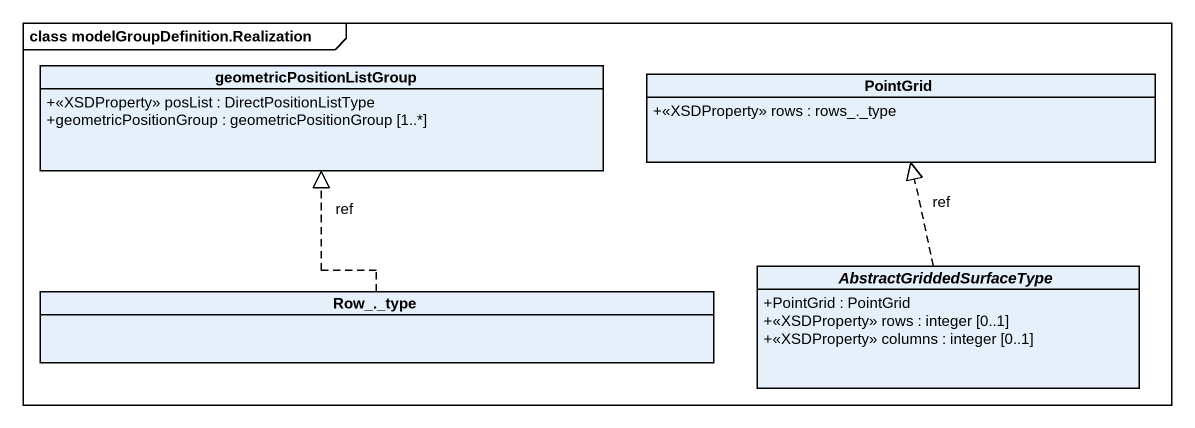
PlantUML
@startuml
mainframe class modelGroupDefinition.Realization
hide circle
hide empty members
skinparam classAttributeIconSize 0
class geometricPositionListGroup {
  +<<XSDProperty>> posList : DirectPositionListType
  +geometricPositionGroup : geometricPositionGroup [1..*]
}
class PointGrid {
  +<<XSDProperty>> rows : rows_._type
}
abstract class AbstractGriddedSurfaceType {
  +PointGrid : PointGrid
  +<<XSDProperty>> rows : integer [0..1]
  +<<XSDProperty>> columns : integer [0..1]
}
class "Row_._type" as Row_type
AbstractGriddedSurfaceType .up.|> PointGrid : ref
Row_type .up.|> geometricPositionListGroup : ref
@enduml
